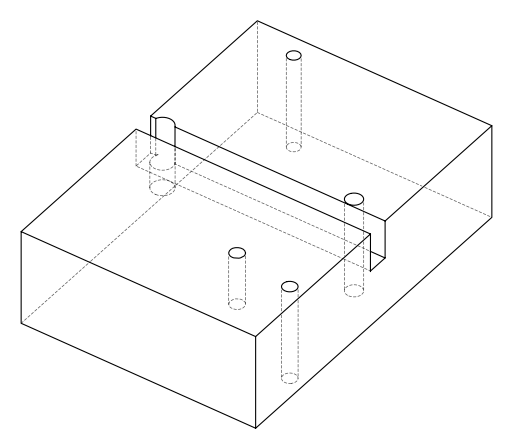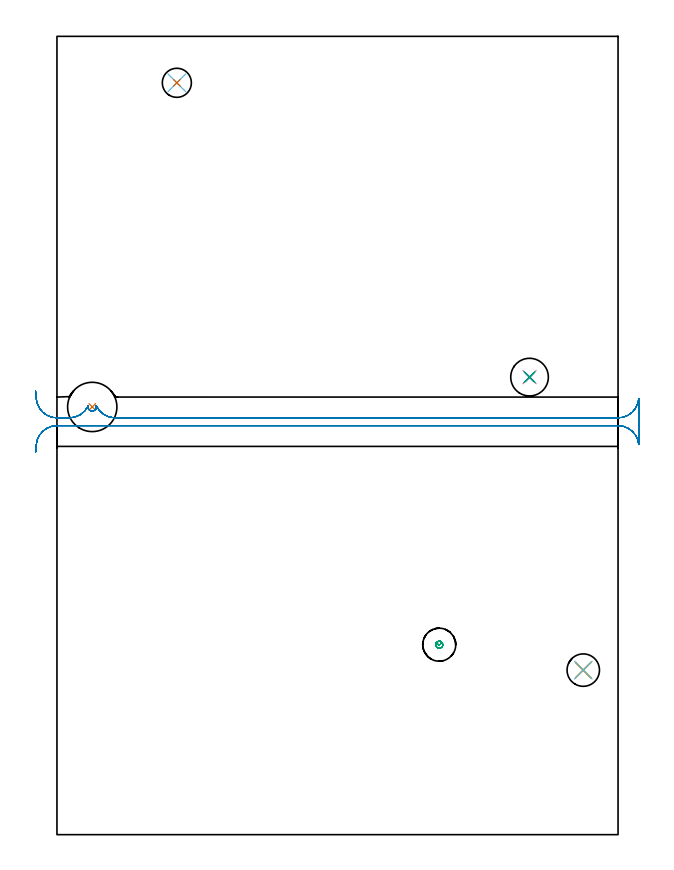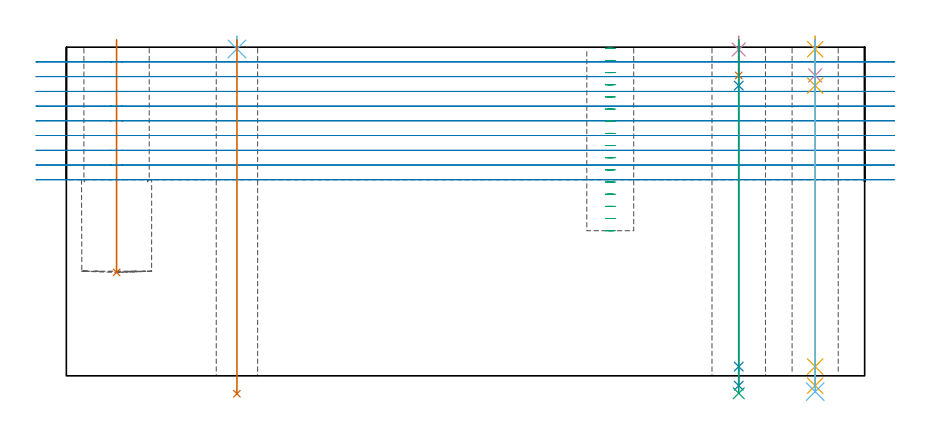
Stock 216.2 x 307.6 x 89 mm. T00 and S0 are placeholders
(PLAN: 13 operations, 10 tool changes, 12.6 min)
(1 INDEXABLE_INSERT_DRILL_BLIND_HOLE_FROM_SOLID | STEP1POCKET | NXT0302_009 | 0.25 min | 17214 mm3)
(2 MILL_RECTANGULAR_SLOT | SLOT_RECTANGULAR | NXT0201_012 | Follow Part, ap 4, ae 75% | 9.32 min | 139921 mm3)
(3 MILL_BLIND_HOLE_FROM_SOLID_MATERIAL | STEP1POCKET_1 | UGT0201_128 | Spiral | 0.83 min | 6275 mm3)
(4 SPOT_DRILL | STEP1HOLE | NXT0321_9005460120000 | 0.03 min | 2 mm3)
(5 SPOT_DRILL_1 | STEP1HOLE_1 | NXT0321_9005460120000 | 0.03 min | 19 mm3)
(6 SPOT_DRILL_2 | STEP1HOLE_2 | NXT0321_9005460120000 | 0.03 min | 38 mm3)
(7 DRILL_BLIND_HOLE_INTO_CENTER | STEP1HOLE | NXT0301_022 | 0.04 min | 141 mm3)
(8 GUN_DRILL_THROUGH_HOLE | STEP1HOLE | UGT0307_001 | 0.44 min | 1578 mm3)
(9 SPADE_DRILL_TO_ENLARGE_THROUGH_HOLE | STEP1HOLE | UGT0306_005 | 0.38 min | 12918 mm3)
(10 DRILL_BLIND_HOLE_INTO_CENTER_1 | STEP1HOLE_1 | NXT0301_022 | 0.04 min | 162 mm3)
(11 GUN_DRILL_THROUGH_HOLE_1 | STEP1HOLE_1 | UGT0307_001 | 0.43 min | 1573 mm3)
(12 SPADE_DRILL_TO_ENLARGE_THROUGH_HOLE_1 | STEP1HOLE_1 | UGT0306_003 | 0.38 min | 9187 mm3)
(13 DRILL_THROUGH_HOLE_INTO_CENTER | STEP1HOLE_2 | UGT0301_507 | 0.39 min | 8746 mm3)
(TOOL NXT0302_009 | Index. Insert Drill 19mm [880-D1900L25-05] | D19 PA176 FL95 Z2)
(TOOL NXT0201_012 | ENDMILL 16mm [2P460-1600-NA 1630] | D16 FL38 Z6)
(TOOL UGT0201_128 | Carbide End Mill 10.0 | D10 FL15 Z4)
(TOOL NXT0321_9005460120000 | NC Spot Drill, 142deg, 12mm, Carbide, Uncoated | D12 PA142 FL30 Z2)
(TOOL NXT0301_022 | Carbide Drill 5.1mm [860.1-0510-015A1-MM 2214] | D5.1 PA140 FL28 Z2)
(TOOL UGT0307_001 | Gun Drill 5 mm | D5 PA130 FL24 Z1)
(TOOL UGT0306_005 | Spade Drill 14.5mm | D14.5 PA132 FL10 Z2)
(TOOL UGT0306_003 | Spade Drill 12.5mm | D12.5 PA132 FL10 Z2)
(TOOL UGT0301_507 | Carbide Drill 11.2 mm | D11.2 PA118 FL94 Z2)
(OP 1 INDEXABLE_INSERT_DRILL_BLIND_HOLE_FROM_SOLID)
G17 G21 G94 G90
T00 M6
G54
G17 G0 G90 X13.6 Y164.8 S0 M3
G43 Z99. H1
G94 G81 G98 Z28. F250. R91.
G80
M5
M2
(OP 2 MILL_RECTANGULAR_SLOT)
G17 G21 G94 G90
T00 M6
G54
G17 G0 G90 X-8.23 Y147.303 S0 M3
G43 Z99. H1
Z85.011
G94 G1 X-7.97 Y150.292 F250.
G2 X0. Y157.6 R8. F500.
G1 X216.2
G2 X224.17 Y150.292 R8.
G1 X224.2
Y167.908
X224.17
G2 X216.2 Y160.6 R8.
G1 X22.416
G2 X15.136 Y165.284 R8.
G1 X15.126 Y165.281
G2 X12.074 Y165.281 R-1.6
G1 X12.064 Y165.284
G2 X4.784 Y160.6 R8.
G1 X0.
G2 X-7.97 Y167.908 R8.
G1 X-8.23 Y170.897 F250.
G0 Y147.303 Z81.022
G1 X-7.97 Y150.292
G2 X0. Y157.6 R8. F500.
G1 X216.2
G2 X224.17 Y150.292 R8.
G1 X224.2
Y167.908
X224.17
G2 X216.2 Y160.6 R8.
G1 X22.416
G2 X15.136 Y165.284 R8.
G1 X15.126 Y165.281
G2 X12.074 Y165.281 R-1.6
G1 X12.064 Y165.284
G2 X4.784 Y160.6 R8.
G1 X0.
G2 X-7.97 Y167.908 R8.
G1 X-8.23 Y170.897 F250.
G0 Y147.303 Z77.033
G1 X-7.97 Y150.292
G2 X0. Y157.6 R8. F500.
G1 X216.2
G2 X224.17 Y150.292 R8.
G1 X224.2
Y167.908
X224.17
G2 X216.2 Y160.6 R8.
G1 X22.416
G2 X15.136 Y165.284 R8.
G1 X15.126 Y165.281
G2 X12.074 Y165.281 R-1.6
G1 X12.064 Y165.284
G2 X4.784 Y160.6 R8.
G1 X0.
G2 X-7.97 Y167.908 R8.
G1 X-8.23 Y170.897 F250.
G0 Y147.303 Z73.044
G1 X-7.97 Y150.292
G2 X0. Y157.6 R8. F500.
G1 X216.2
G2 X224.17 Y150.292 R8.
G1 X224.2
Y167.908
X224.17
G2 X216.2 Y160.6 R8.
G1 X22.416
G2 X15.136 Y165.284 R8.
G1 X15.126 Y165.281
G2 X12.074 Y165.281 R-1.6
G1 X12.064 Y165.284
G2 X4.784 Y160.6 R8.
G1 X0.
G2 X-7.97 Y167.908 R8.
G1 X-8.23 Y170.897 F250.
G0 Y147.303 Z69.056
G1 X-7.97 Y150.292
G2 X0. Y157.6 R8. F500.
G1 X216.2
G2 X224.17 Y150.292 R8.
G1 X224.2
Y167.908
X224.17
G2 X216.2 Y160.6 R8.
G1 X22.416
G2 X15.136 Y165.284 R8.
G1 X15.126 Y165.281
G2 X12.074 Y165.281 R-1.6
G1 X12.064 Y165.284
G2 X4.784 Y160.6 R8.
G1 X0.
G2 X-7.97 Y167.908 R8.
G1 X-8.23 Y170.897 F250.
G0 Y147.303 Z65.067
G1 X-7.97 Y150.292
G2 X0. Y157.6 R8. F500.
G1 X216.2
G2 X224.17 Y150.292 R8.
G1 X224.2
Y167.908
X224.17
G2 X216.2 Y160.6 R8.
G1 X22.416
G2 X15.136 Y165.284 R8.
G1 X15.126 Y165.281
G2 X12.074 Y165.281 R-1.6
G1 X12.064 Y165.284
G2 X4.784 Y160.6 R8.
G1 X0.
G2 X-7.97 Y167.908 R8.
G1 X-8.23 Y170.897 F250.
G0 Y147.303 Z61.078
G1 X-7.97 Y150.292
G2 X0. Y157.6 R8. F500.
G1 X216.2
G2 X224.17 Y150.292 R8.
G1 X224.2
Y167.908
X224.17
G2 X216.2 Y160.6 R8.
G1 X22.416
G2 X15.136 Y165.284 R8.
G1 X15.126 Y165.281
G2 X12.074 Y165.281 R-1.6
G1 X12.064 Y165.284
G2 X4.784 Y160.6 R8.
G1 X0.
G2 X-7.97 Y167.908 R8.
G1 X-8.23 Y170.897 F250.
G0 Y147.303 Z57.089
G1 X-7.97 Y150.292
G2 X0. Y157.6 R8. F500.
G1 X216.2
G2 X224.17 Y150.292 R8.
G1 X224.2
Y167.908
X224.17
G2 X216.2 Y160.6 R8.
G1 X22.416
G2 X15.136 Y165.284 R8.
G1 X15.126 Y165.281
G2 X12.074 Y165.281 R-1.6
G1 X12.064 Y165.284
G2 X4.784 Y160.6 R8.
G1 X0.
G2 X-7.97 Y167.908 R8.
G1 X-8.23 Y170.897 F250.
G0 Y147.303 Z53.1
G1 X-7.97 Y150.292
G2 X0. Y157.6 R8. F500.
G1 X216.2
G2 X224.17 Y150.292 R8.
G1 X224.2
Y167.908
X224.17
G2 X216.2 Y160.6 R8.
G1 X22.416
G2 X15.136 Y165.284 R8.
G1 X15.126 Y165.281
G2 X12.074 Y165.281 R-1.6
G1 X12.064 Y165.284
G2 X4.784 Y160.6 R8.
G1 X0.
G2 X-7.97 Y167.908 R8.
G1 X-8.23 Y170.897 F250.
G0 Z99.
M5
M2
(OP 3 MILL_BLIND_HOLE_FROM_SOLID_MATERIAL)
G17 G21 G94 G90
T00 M6
G54
G17 G0 G90 X147.3 Y73.2 S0 M3
G43 Z99. H0
Z88.706
G94 G3 X147.933 Y73.917 R0.638 F250.
X147.131 Y74.539 R0.717
X145.961 Y73.031 R1.35
X147.131 Y74.539 R-1.35
X146.546 Y73.785 R0.675
X147.3 Y73.2 R0.675
G0 Z85.413
G3 X147.933 Y73.917 R0.638
X147.131 Y74.539 R0.717
X145.961 Y73.031 R1.35
X147.131 Y74.539 R-1.35
X146.546 Y73.785 R0.675
X147.3 Y73.2 R0.675
G0 Z82.119
G3 X147.933 Y73.917 R0.638
X147.131 Y74.539 R0.717
X145.961 Y73.031 R1.35
X147.131 Y74.539 R-1.35
X146.546 Y73.785 R0.675
X147.3 Y73.2 R0.675
G0 Z78.825
G3 X147.933 Y73.917 R0.638
X147.131 Y74.539 R0.717
X145.961 Y73.031 R1.35
X147.131 Y74.539 R-1.35
X146.546 Y73.785 R0.675
X147.3 Y73.2 R0.675
G0 Z75.531
G3 X147.933 Y73.917 R0.638
X147.131 Y74.539 R0.717
X145.961 Y73.031 R1.35
X147.131 Y74.539 R-1.35
X146.546 Y73.785 R0.675
X147.3 Y73.2 R0.675
G0 Z72.238
G3 X147.933 Y73.917 R0.638
X147.131 Y74.539 R0.717
X145.961 Y73.031 R1.35
X147.131 Y74.539 R-1.35
X146.546 Y73.785 R0.675
X147.3 Y73.2 R0.675
G0 Z68.944
G3 X147.933 Y73.917 R0.638
X147.131 Y74.539 R0.717
X145.961 Y73.031 R1.35
X147.131 Y74.539 R-1.35
X146.546 Y73.785 R0.675
X147.3 Y73.2 R0.675
G0 Z65.65
G3 X147.933 Y73.917 R0.638
X147.131 Y74.539 R0.717
X145.961 Y73.031 R1.35
X147.131 Y74.539 R-1.35
X146.546 Y73.785 R0.675
X147.3 Y73.2 R0.675
G0 Z62.356
G3 X147.933 Y73.917 R0.638
X147.131 Y74.539 R0.717
X145.961 Y73.031 R1.35
X147.131 Y74.539 R-1.35
X146.546 Y73.785 R0.675
X147.3 Y73.2 R0.675
G0 Z59.063
G3 X147.933 Y73.917 R0.638
X147.131 Y74.539 R0.717
X145.961 Y73.031 R1.35
X147.131 Y74.539 R-1.35
X146.546 Y73.785 R0.675
X147.3 Y73.2 R0.675
G0 Z55.769
G3 X147.933 Y73.917 R0.638
X147.131 Y74.539 R0.717
X145.961 Y73.031 R1.35
X147.131 Y74.539 R-1.35
X146.546 Y73.785 R0.675
X147.3 Y73.2 R0.675
G0 Z52.475
G3 X147.933 Y73.917 R0.638
X147.131 Y74.539 R0.717
X145.961 Y73.031 R1.35
X147.131 Y74.539 R-1.35
X146.546 Y73.785 R0.675
X147.3 Y73.2 R0.675
G0 Z49.181
G3 X147.933 Y73.917 R0.638
X147.131 Y74.539 R0.717
X145.961 Y73.031 R1.35
X147.131 Y74.539 R-1.35
X146.546 Y73.785 R0.675
X147.3 Y73.2 R0.675
G0 Z45.888
G3 X147.933 Y73.917 R0.638
X147.131 Y74.539 R0.717
X145.961 Y73.031 R1.35
X147.131 Y74.539 R-1.35
X146.546 Y73.785 R0.675
X147.3 Y73.2 R0.675
G0 Z42.594
G3 X147.933 Y73.917 R0.638
X147.131 Y74.539 R0.717
X145.961 Y73.031 R1.35
X147.131 Y74.539 R-1.35
X146.546 Y73.785 R0.675
X147.3 Y73.2 R0.675
G0 Z39.3
G3 X147.933 Y73.917 R0.638
X147.131 Y74.539 R0.717
X145.961 Y73.031 R1.35
X147.131 Y74.539 R-1.35
X146.546 Y73.785 R0.675
X147.3 Y73.2 R0.675
G0 Z99.
M5
M2
(OP 4 SPOT_DRILL)
G17 G21 G94 G90
T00 M6
G54
G17 G0 G90 X182.1 Y176.3 S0 M3
G43 Z99. H0
G94 G81 G98 Z88.367 F250. R92.
G80
M5
M2
(OP 5 SPOT_DRILL_1)
G17 G21 G94 G90
T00 M6
G54
G17 G0 G90 X202.8 Y63.4 S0 M3
G43 Z99. H0
G94 G81 G98 Z88.453 F250. R92.
G80
M5
M2
(OP 6 SPOT_DRILL_2)
G17 G21 G94 G90
T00 M6
G54
G17 G0 G90 X46.2 Y289.7 S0 M3
G43 Z99. H0
G94 G81 G98 Z88.518 F250. R92.
G80
M5
M2
(OP 7 DRILL_BLIND_HOLE_INTO_CENTER)
G17 G21 G94 G90
T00 M6
G54
G17 G0 G90 X182.1 Y176.3 S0 M3
G43 Z99. H1
G94 G81 G98 Z81.35 F250. R91.
G80
M5
M2
(OP 8 GUN_DRILL_THROUGH_HOLE)
G17 G21 G94 G90
T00 M6
G54
G17 G0 G90 X182.1 Y176.3 M8
G43 Z99. H0
Z89.977
S716 M3
G94 G1 Z78.594 F125. M26
G4 X.084
Z2.5 F250.
G4 X.084
Z-2.666 F125.
G4 X.084
M5
M9
G0 Z89.977
Z99.
M2
(OP 9 SPADE_DRILL_TO_ENLARGE_THROUGH_HOLE)
G17 G21 G94 G90
T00 M6
G54
G17 G0 G90 X182.1 Y176.3 S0 M3
G43 Z99. H0
G94 G73 G98 Z-4.728 F250. Q13.39 R91.
G80
M5
M2
(OP 10 DRILL_BLIND_HOLE_INTO_CENTER_1)
G17 G21 G94 G90
T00 M6
G54
G17 G0 G90 X202.8 Y63.4 S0 M3
G43 Z99. H1
G94 G81 G98 Z81.35 F250. R91.
G80
M5
M2
(OP 11 GUN_DRILL_THROUGH_HOLE_1)
G17 G21 G94 G90
T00 M6
G54
G17 G0 G90 X202.8 Y63.4 M8
G43 Z99. H0
Z88.927
S716 M3
G94 G1 Z78.594 F125. M26
G4 X.084
Z2.5 F250.
G4 X.084
Z-2.666 F125.
G4 X.084
M5
M9
G0 Z88.927
Z99.
M2
(OP 12 SPADE_DRILL_TO_ENLARGE_THROUGH_HOLE_1)
G17 G21 G94 G90
T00 M6
G54
G17 G0 G90 X202.8 Y63.4 S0 M3
G43 Z99. H0
G94 G73 G98 Z-4.283 F250. Q11.66 R91.
G80
M5
M2
(OP 13 DRILL_THROUGH_HOLE_INTO_CENTER)
G17 G21 G94 G90
T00 M6
G54
G17 G0 G90 X46.2 Y289.7 S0 M3
G43 Z99. H0
G94 G73 G98 Z-4.865 F250. Q10.429 R91.
G80
M5
M2
